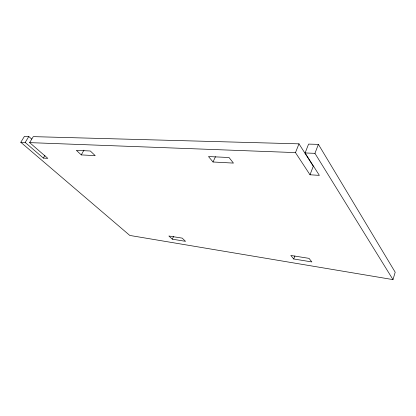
<?xml version="1.0" encoding="UTF-8"?>
<svg xmlns="http://www.w3.org/2000/svg" width="416" height="416" viewBox="0 0 416 416"><rect width="100%" height="100%" fill="white"/><g stroke="black" fill="none" stroke-linecap="round" stroke-linejoin="round"><path stroke-width="0.62" d="M31.715 139.064L28.798 136.51L24.404 136.391L20.8 142.288L129.813 235.446L392.985 279.609L395.2 272.22L318.401 144.368L308.589 144.102L305.094 152.963L319.363 175.365L310.003 174.777L295.474 152.604L29.645 142.62L33.264 136.635L298.99 143.842L313.279 166.254L310.003 174.777M293.753 258.986L290.815 255.455L309.01 258.357L311.849 261.94L293.753 258.986L294.876 255.97M392.985 279.609L314.938 153.332L318.401 144.368M295.474 152.604L298.99 143.842M213.028 161.996L208.499 156.551L229.018 157.513L233.444 163.093L213.028 161.996L215.467 156.692M172.307 239.174L168.886 236.007L182.166 238.124L185.552 241.337L172.307 239.174L173.607 236.371M81.281 154.903L95.222 155.652L90.308 150.992L76.352 150.337L81.281 154.903L83.938 150.16M20.8 142.288L25.189 142.454L43.358 158.09L44.918 155.438M25.189 142.454L28.798 136.51M305.094 152.963L314.938 153.332M43.358 158.09L47.819 158.366L29.645 142.62"/></g></svg>
